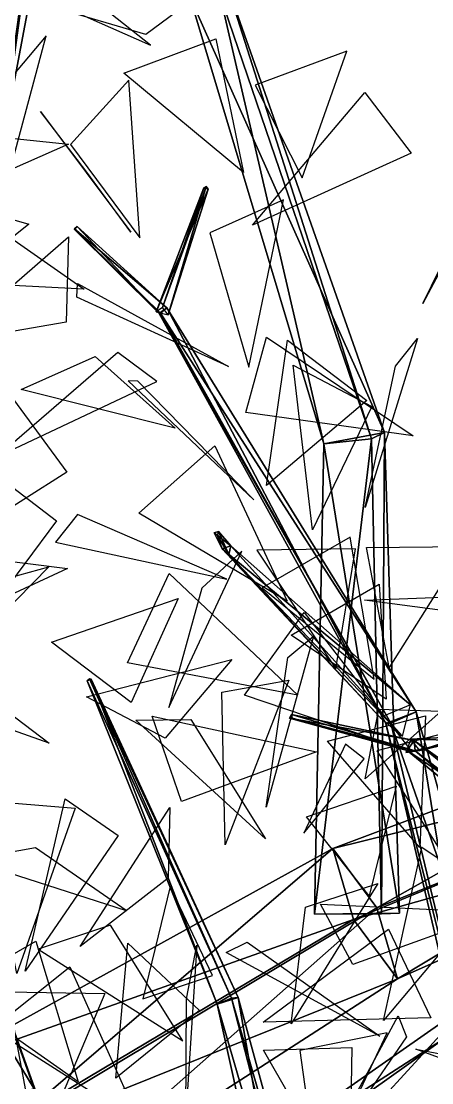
# Model space of a CAD drawing. Extents: x -154 to 171, y -158 to 169.
# Drawn here: x 27.77 to 39.86, y 64.12 to 95.38 of the extents above; entities that cross this region are included whole.
import ezdxf

# ---------------------------------------------------------------- set-up
doc = ezdxf.new("R2010")
doc.units = 0
doc.layers.add('Branches', color=15, linetype='CONTINUOUS')
doc.layers.add('Leaves', color=3, linetype='CONTINUOUS')

msp = doc.modelspace()

# ---------------------------------------------------------------- linework, layer by layer
at = {"layer": 'Branches', "color": 15}
for points in [[(29.304148, 102.870659, 226.349884), (24.482059, 91.10276, 233.293106), (26.970514, 90.511894, 233.481277)], [(29.304148, 102.870659, 226.349884), (26.933508, 102.637146, 225.847458), (24.482059, 91.10276, 233.293106)], [(28.569193, 101.733864, 224.326416), (29.304148, 102.870659, 226.349884), (26.970514, 90.511894, 233.481277)], [(26.933508, 102.637146, 225.847458), (28.569193, 101.733864, 224.326416), (24.424055, 90.242928, 230.87767)], [(27.323971, 101.621758, 268.344025), (28.194357, 102.476929, 266.86795), (20.227451, 89.675957, 251.974274)], [(28.194357, 102.476929, 266.86795), (22.592789, 89.883614, 251.3461), (20.227451, 89.675957, 251.974274)], [(28.194357, 102.476929, 266.86795), (23.15958, 87.911354, 252.695709), (22.592789, 89.883614, 251.3461)], [(28.194357, 102.476929, 266.86795), (29.15954, 101.174774, 267.925049), (23.15958, 87.911354, 252.695709)], [(29.15954, 101.174774, 267.925049), (27.323971, 101.621758, 268.344025), (20.794243, 87.703697, 253.323883)], [(28.569193, 101.733864, 224.326416), (26.91251, 89.652061, 231.065842), (24.424055, 90.242928, 230.87767)], [(28.569193, 101.733864, 224.326416), (26.970514, 90.511894, 233.481277), (26.91251, 89.652061, 231.065842)], [(29.15954, 101.174774, 267.925049), (20.794243, 87.703697, 253.323883), (23.15958, 87.911354, 252.695709)], [(32.734238, 96.108681, 226.641571), (33.780613, 96.575668, 226.315536), (38.461132, 83.273514, 224.204025)], [(33.780613, 96.575668, 226.315536), (33.61591, 96.166481, 227.422211), (38.078899, 83.086067, 226.064499)], [(33.780613, 96.575668, 226.315536), (38.078899, 83.086067, 226.064499), (38.461132, 83.273514, 224.204025)], [(33.61591, 96.166481, 227.422211), (32.734238, 96.108681, 226.641571), (36.680546, 82.937622, 224.803436)], [(32.734238, 96.108681, 226.641571), (38.461132, 83.273514, 224.204025), (36.680546, 82.937622, 224.803436)], [(33.61591, 96.166481, 227.422211), (36.680546, 82.937622, 224.803436), (38.078899, 83.086067, 226.064499)], [(33.147804, 90.469162, 304.287109), (31.923578, 86.946632, 301.685699), (31.740355, 86.822876, 301.973938)], [(33.272266, 90.436035, 304.270142), (33.147804, 90.469162, 304.287109), (31.740355, 86.822876, 301.973938)], [(33.272266, 90.436035, 304.270142), (31.740355, 86.822876, 301.973938), (32.088406, 86.730255, 301.926483)], [(33.147804, 90.469162, 304.287109), (33.213326, 90.513412, 304.184052), (31.923578, 86.946632, 301.685699)], [(33.213326, 90.513412, 304.184052), (32.088406, 86.730255, 301.926483), (31.923578, 86.946632, 301.685699)], [(33.213326, 90.513412, 304.184052), (33.272266, 90.436035, 304.270142), (32.088406, 86.730255, 301.926483)], [(33.147804, 90.469162, 304.287109), (33.272266, 90.436035, 304.270142), (33.213326, 90.513412, 304.184052)], [(29.411488, 89.336052, 302.009338), (29.330118, 89.248238, 302.059784), (31.827845, 86.7715, 302.003326)], [(29.411488, 89.336052, 302.009338), (29.337658, 89.263374, 301.930969), (29.330118, 89.248238, 302.059784)], [(29.330118, 89.248238, 302.059784), (29.337658, 89.263374, 301.930969), (31.867125, 86.78373, 301.698273)], [(29.330118, 89.248238, 302.059784), (31.867125, 86.78373, 301.698273), (31.827845, 86.7715, 302.003326)], [(29.337658, 89.263374, 301.930969), (29.411488, 89.336052, 302.009338), (32.057369, 86.944527, 301.884521)], [(29.337658, 89.263374, 301.930969), (32.057369, 86.944527, 301.884521), (31.867125, 86.78373, 301.698273)], [(29.411488, 89.336052, 302.009338), (31.827845, 86.7715, 302.003326), (32.057369, 86.944527, 301.884521)], [(32.057369, 86.944527, 301.884521), (31.827845, 86.7715, 302.003326), (38.506458, 74.697021, 304.194031)], [(31.867125, 86.78373, 301.698273), (32.057369, 86.944527, 301.884521), (39.397705, 75.040558, 303.813263)], [(32.057369, 86.944527, 301.884521), (38.506458, 74.697021, 304.194031), (39.397705, 75.040558, 303.813263)], [(31.827845, 86.7715, 302.003326), (31.867125, 86.78373, 301.698273), (38.652115, 74.710197, 303.186951)], [(31.827845, 86.7715, 302.003326), (38.652115, 74.710197, 303.186951), (38.506458, 74.697021, 304.194031)], [(31.867125, 86.78373, 301.698273), (39.397705, 75.040558, 303.813263), (38.652115, 74.710197, 303.186951)], [(36.680546, 82.937622, 224.803436), (38.461132, 83.273514, 224.204025), (38.907085, 69.114563, 223.846741)], [(38.461132, 83.273514, 224.204025), (38.078899, 83.086067, 226.064499), (38.373196, 69.101021, 226.426834)], [(38.461132, 83.273514, 224.204025), (38.373196, 69.101021, 226.426834), (38.907085, 69.114563, 223.846741)], [(38.078899, 83.086067, 226.064499), (36.40583, 69.084389, 224.674332), (38.373196, 69.101021, 226.426834)], [(38.078899, 83.086067, 226.064499), (36.680546, 82.937622, 224.803436), (36.40583, 69.084389, 224.674332)], [(36.680546, 82.937622, 224.803436), (38.907085, 69.114563, 223.846741), (36.40583, 69.084389, 224.674332)], [(33.452393, 80.316902, 318.54837), (33.575306, 80.358444, 318.55481), (33.939442, 79.931633, 315.800598)], [(33.452393, 80.316902, 318.54837), (33.548096, 80.23288, 318.574005), (33.575306, 80.358444, 318.55481)], [(33.575306, 80.358444, 318.55481), (33.548096, 80.23288, 318.574005), (33.879322, 79.67437, 315.859436)], [(33.575306, 80.358444, 318.55481), (33.879322, 79.67437, 315.859436), (33.939442, 79.931633, 315.800598)], [(33.452393, 80.316902, 318.54837), (33.939442, 79.931633, 315.800598), (33.684628, 79.840012, 315.762177)], [(33.548096, 80.23288, 318.574005), (33.452393, 80.316902, 318.54837), (33.684628, 79.840012, 315.762177)], [(33.548096, 80.23288, 318.574005), (33.684628, 79.840012, 315.762177), (33.879322, 79.67437, 315.859436)], [(33.684628, 79.840012, 315.762177), (33.939442, 79.931633, 315.800598), (39.231899, 75.245773, 303.711273)], [(33.684628, 79.840012, 315.762177), (39.231899, 75.245773, 303.711273), (38.334862, 74.878471, 303.490601)], [(33.879322, 79.67437, 315.859436), (33.684628, 79.840012, 315.762177), (38.334862, 74.878471, 303.490601)], [(33.939442, 79.931633, 315.800598), (33.879322, 79.67437, 315.859436), (38.989517, 74.32354, 303.992371)], [(33.939442, 79.931633, 315.800598), (38.989517, 74.32354, 303.992371), (39.231899, 75.245773, 303.711273)], [(33.879322, 79.67437, 315.859436), (38.334862, 74.878471, 303.490601), (38.989517, 74.32354, 303.992371)], [(19.590376, 78.03315, 233.656815), (22.823347, 78.842094, 233.473648), (28.151344, 63.939602, 218.612289)], [(22.823347, 78.842094, 233.473648), (28.961073, 61.721603, 222.108948), (28.151344, 63.939602, 218.612289)], [(22.823347, 78.842094, 233.473648), (23.602182, 76.404915, 235.616928), (28.961073, 61.721603, 222.108948)], [(19.590376, 78.03315, 233.656815), (28.151344, 63.939602, 218.612289), (24.068079, 62.899246, 218.827637)], [(23.602182, 76.404915, 235.616928), (24.877808, 60.681248, 222.324295), (28.961073, 61.721603, 222.108948)], [(29.703005, 75.959625, 221.922745), (29.777834, 76.013199, 221.83107), (33.954323, 66.612442, 219.377258)], [(29.821152, 76.004219, 221.953217), (29.777834, 76.013199, 221.83107), (29.703005, 75.959625, 221.922745)], [(29.821152, 76.004219, 221.953217), (29.703005, 75.959625, 221.922745), (33.535484, 66.438248, 219.858063)], [(29.703005, 75.959625, 221.922745), (33.954323, 66.612442, 219.377258), (33.535484, 66.438248, 219.858063)], [(29.777834, 76.013199, 221.83107), (34.153446, 66.637833, 220.014313), (33.954323, 66.612442, 219.377258)], [(29.777834, 76.013199, 221.83107), (29.821152, 76.004219, 221.953217), (34.153446, 66.637833, 220.014313)], [(29.821152, 76.004219, 221.953217), (33.535484, 66.438248, 219.858063), (34.153446, 66.637833, 220.014313)], [(50.995842, 74.490891, 227.15712), (50.024944, 75.932693, 225.408218), (36.942001, 71.017349, 224.982864)], [(50.024944, 75.932693, 225.408218), (38.243149, 69.273178, 222.846603), (36.942001, 71.017349, 224.982864)], [(50.024944, 75.932693, 225.408218), (50.691147, 74.322906, 223.663254), (38.243149, 69.273178, 222.846603)], [(39.397705, 75.040558, 303.813263), (38.506458, 74.697021, 304.194031), (41.680233, 61.067623, 303.822449)], [(38.652115, 74.710197, 303.186951), (39.397705, 75.040558, 303.813263), (43.245258, 61.496761, 303.163544)], [(39.397705, 75.040558, 303.813263), (41.680233, 61.067623, 303.822449), (43.245258, 61.496761, 303.163544)], [(35.663708, 74.856659, 325.815704), (35.721092, 74.965927, 325.856232), (39.339088, 74.196098, 323.175262)], [(35.721092, 74.965927, 325.856232), (35.663708, 74.856659, 325.815704), (35.740734, 74.854622, 325.920288)], [(35.740734, 74.854622, 325.920288), (35.663708, 74.856659, 325.815704), (39.135292, 73.906761, 323.100037)], [(35.663708, 74.856659, 325.815704), (39.339088, 74.196098, 323.175262), (39.135292, 73.906761, 323.100037)], [(35.721092, 74.965927, 325.856232), (39.367126, 73.894165, 323.37262), (39.339088, 74.196098, 323.175262)], [(35.721092, 74.965927, 325.856232), (35.740734, 74.854622, 325.920288), (39.367126, 73.894165, 323.37262)], [(35.740734, 74.854622, 325.920288), (39.135292, 73.906761, 323.100037), (39.367126, 73.894165, 323.37262)], [(38.506458, 74.697021, 304.194031), (38.652115, 74.710197, 303.186951), (41.891422, 61.211159, 302.089691)], [(38.652115, 74.710197, 303.186951), (43.245258, 61.496761, 303.163544), (41.891422, 61.211159, 302.089691)], [(50.995842, 74.490891, 227.15712), (36.942001, 71.017349, 224.982864), (37.547592, 68.926804, 227.118668)], [(51.662045, 72.881104, 225.412155), (50.995842, 74.490891, 227.15712), (37.547592, 68.926804, 227.118668)], [(38.506458, 74.697021, 304.194031), (41.891422, 61.211159, 302.089691), (41.680233, 61.067623, 303.822449)], [(50.691147, 74.322906, 223.663254), (38.84874, 67.182632, 224.982407), (38.243149, 69.273178, 222.846603)], [(50.691147, 74.322906, 223.663254), (51.662045, 72.881104, 225.412155), (38.84874, 67.182632, 224.982407)], [(40.720333, 74.200821, 328.830292), (39.240974, 74.242935, 323.215698), (39.096355, 73.844063, 323.272064)], [(40.844109, 74.22084, 328.796326), (39.096355, 73.844063, 323.272064), (39.504177, 73.910019, 323.160156)], [(40.844109, 74.22084, 328.796326), (40.720333, 74.200821, 328.830292), (39.096355, 73.844063, 323.272064)], [(39.135292, 73.906761, 323.100037), (39.339088, 74.196098, 323.175262), (48.070404, 67.956894, 314.126343)], [(40.720333, 74.200821, 328.830292), (40.764225, 74.321884, 328.813171), (39.240974, 74.242935, 323.215698)], [(40.764225, 74.321884, 328.813171), (39.504177, 73.910019, 323.160156), (39.240974, 74.242935, 323.215698)], [(39.339088, 74.196098, 323.175262), (48.09243, 67.096893, 314.783813), (48.070404, 67.956894, 314.126343)], [(39.339088, 74.196098, 323.175262), (39.367126, 73.894165, 323.37262), (48.09243, 67.096893, 314.783813)], [(40.764225, 74.321884, 328.813171), (40.844109, 74.22084, 328.796326), (39.504177, 73.910019, 323.160156)], [(39.367126, 73.894165, 323.37262), (39.135292, 73.906761, 323.100037), (47.339348, 67.166885, 314.009033)], [(39.135292, 73.906761, 323.100037), (48.070404, 67.956894, 314.126343), (47.339348, 67.166885, 314.009033)], [(39.367126, 73.894165, 323.37262), (47.339348, 67.166885, 314.009033), (48.09243, 67.096893, 314.783813)], [(51.662045, 72.881104, 225.412155), (37.547592, 68.926804, 227.118668), (38.84874, 67.182632, 224.982407)], [(37.547592, 68.926804, 227.118668), (36.942001, 71.017349, 224.982864), (25.203356, 64.539536, 220.421326)], [(36.942001, 71.017349, 224.982864), (27.256136, 62.695057, 218.020309), (25.203356, 64.539536, 220.421326)], [(36.942001, 71.017349, 224.982864), (38.243149, 69.273178, 222.846603), (27.256136, 62.695057, 218.020309)], [(38.243149, 69.273178, 222.846603), (27.825796, 60.08131, 220.515259), (27.256136, 62.695057, 218.020309)], [(38.243149, 69.273178, 222.846603), (38.84874, 67.182632, 224.982407), (27.825796, 60.08131, 220.515259)], [(37.547592, 68.926804, 227.118668), (25.203356, 64.539536, 220.421326), (25.773016, 61.925793, 222.916275)], [(38.84874, 67.182632, 224.982407), (37.547592, 68.926804, 227.118668), (25.773016, 61.925793, 222.916275)], [(38.84874, 67.182632, 224.982407), (25.773016, 61.925793, 222.916275), (27.825796, 60.08131, 220.515259)], [(34.153446, 66.637833, 220.014313), (33.535484, 66.438248, 219.858063), (36.506977, 52.981255, 221.109329)], [(33.535484, 66.438248, 219.858063), (33.954323, 66.612442, 219.377258), (37.448914, 52.987, 220.113388)], [(33.954323, 66.612442, 219.377258), (34.153446, 66.637833, 220.014313), (37.847275, 53.110344, 221.43428)], [(33.954323, 66.612442, 219.377258), (37.847275, 53.110344, 221.43428), (37.448914, 52.987, 220.113388)], [(34.153446, 66.637833, 220.014313), (36.506977, 52.981255, 221.109329), (37.847275, 53.110344, 221.43428)], [(40.273064, 65.454872, 157.753723), (40.963913, 66.467102, 155.79248), (30.606001, 59.235527, 149.612823)], [(40.963913, 66.467102, 155.79248), (32.187851, 56.88924, 148.914383), (30.606001, 59.235527, 149.612823)], [(40.963913, 66.467102, 155.79248), (42.675629, 64.928886, 155.563873), (32.187851, 56.88924, 148.914383)], [(33.535484, 66.438248, 219.858063), (37.448914, 52.987, 220.113388), (36.506977, 52.981255, 221.109329)], [(40.273064, 65.454872, 157.753723), (30.606001, 59.235527, 149.612823), (29.747156, 57.968197, 152.093033)], [(41.984779, 63.916656, 157.525116), (40.273064, 65.454872, 157.753723), (29.747156, 57.968197, 152.093033)], [(42.675629, 64.928886, 155.563873), (31.329004, 55.62191, 151.394592), (32.187851, 56.88924, 148.914383)], [(42.675629, 64.928886, 155.563873), (41.984779, 63.916656, 157.525116), (31.329004, 55.62191, 151.394592)]]:
    msp.add_3dface(points, dxfattribs=at)
at = {"layer": 'Leaves', "color": 3}
for points in [[(31.57373, 94.671539, 228.244919), (28.676756, 96.972893, 231.92749), (26.939669, 96.724525, 229.494217)], [(28.696465, 95.789124, 263.942963), (33.278042, 96.35791, 266.379272), (31.436869, 94.991142, 268.31369)], [(27.447334, 91.02977, 234.957047), (28.496023, 94.945724, 238.245743), (26.824373, 92.970009, 239.763016)], [(34.311302, 90.926796, 223.337082), (30.789675, 93.852104, 220.828949), (33.492241, 94.857559, 220.001175)], [(36.040817, 90.767464, 228.790176), (37.358662, 94.50135, 232.191849), (34.656097, 93.495895, 233.019623)], [(31.260666, 88.998817, 303.746002), (30.935966, 93.642349, 306.108673), (29.212406, 91.754089, 307.678314)], [(34.573296, 89.375168, 302.328278), (37.885471, 93.278122, 301.305298), (39.246635, 91.491211, 303.293823)], [(30.994057, 89.16539, 304.589813), (29.69693, 90.931503, 309.327789), (28.335766, 92.718414, 307.339264)], [(26.612688, 90.641808, 227.776367), (26.229996, 92.059235, 222.766937), (29.156187, 91.761314, 223.357407)], [(39.594265, 87.064896, 225.580261), (41.863029, 91.685982, 224.715286), (41.840378, 91.279663, 227.687561)], [(25.259796, 87.218697, 228.814255), (25.134731, 90.222351, 224.546661), (27.994041, 89.405052, 224.942093)], [(34.46587, 85.197807, 304.032806), (35.492821, 90.124809, 305.418457), (33.316841, 89.152588, 307.240509)], [(29.623932, 87.492966, 300.137238), (24.845465, 87.736351, 298.049896), (26.569025, 89.624611, 296.480255)], [(25.569256, 85.914101, 248.094177), (29.154226, 89.027946, 250.262558), (29.085958, 86.518044, 251.904419)], [(33.874477, 85.211838, 225.283356), (29.401924, 87.249947, 227.04187), (29.424574, 87.656265, 224.069595)], [(39.310299, 83.16729, 299.263), (34.380703, 83.858826, 300.8349), (34.990952, 86.077377, 298.909912)], [(34.992008, 81.70871, 316.942169), (35.602474, 85.990746, 319.864777), (37.946857, 84.210602, 320.443542)], [(37.891521, 81.057228, 302.152832), (38.791424, 85.227402, 299.144531), (39.439064, 86.038956, 301.959137)], [(27.046789, 82.55088, 235.287582), (31.754368, 84.775085, 234.911285), (30.607706, 85.625237, 237.549927)], [(32.297436, 83.393944, 300.480682), (27.767956, 84.536613, 298.150848), (29.943933, 85.508835, 296.328796)], [(36.344631, 80.407028, 312.329254), (35.770809, 85.252907, 314.183502), (38.088882, 84.037727, 315.64975)], [(34.615284, 81.290741, 225.310852), (31.19471, 84.78318, 227.14183), (30.917173, 84.788925, 224.154694)], [(25.298349, 79.689651, 234.243179), (27.534662, 84.241966, 235.47821), (29.110886, 82.101753, 236.869263)], [(35.595242, 78.300232, 307.093475), (31.227709, 80.889748, 308.305542), (33.46854, 82.881569, 308.412018)], [(26.000759, 76.900688, 230.590012), (27.037964, 82.010117, 230.850708), (28.800177, 80.668427, 232.874191)], [(33.825096, 78.950722, 303.695923), (29.422667, 80.850212, 305.76001), (28.775028, 80.038658, 302.945404)], [(38.155869, 76.004112, 306.133728), (37.456551, 80.191856, 309.170807), (34.858871, 78.6912, 309.160187)], [(32.117363, 75.17585, 222.646011), (34.264824, 79.777122, 223.857056), (33.083813, 78.683952, 226.388885)], [(37.032635, 76.308624, 228.216675), (37.613941, 79.839607, 232.017227), (34.699368, 79.809395, 231.307053)], [(38.597889, 76.344955, 221.79129), (37.938206, 79.884575, 218.011612), (40.852779, 79.914787, 218.721786)], [(24.748199, 77.237991, 231.488602), (27.014051, 79.526184, 227.380066), (29.12673, 79.262451, 229.493607)], [(24.871696, 78.291679, 241.134232), (28.573849, 79.314636, 244.669434), (26.673567, 77.376625, 245.947342)], [(35.916164, 75.53756, 323.357483), (30.891367, 76.491737, 322.312988), (32.123413, 79.114365, 323.090088)], [(38.514069, 75.420036, 301.050293), (35.710861, 77.301964, 297.069031), (38.30854, 78.80262, 297.079651)], [(42.225357, 78.501198, 298.151337), (40.172337, 78.029419, 302.927582), (37.87159, 78.333473, 301.026489)], [(32.388447, 78.376694, 317.239838), (31.00034, 75.320496, 321.237671), (28.655958, 77.100639, 320.658905)], [(39.268494, 73.86219, 320.218628), (34.342571, 75.539513, 319.804047), (36.094349, 77.972069, 319.686005)], [(34.977146, 72.23999, 224.901321), (35.616673, 76.644745, 227.628799), (36.368572, 77.270111, 224.792679)], [(28.591475, 74.117393, 220.544296), (23.676449, 75.859901, 220.781342), (24.857462, 76.953072, 218.249512)], [(33.968197, 76.589355, 312.922333), (32.007736, 74.268562, 317.167389), (29.689663, 75.483742, 315.701141)], [(33.769695, 71.12664, 219.127563), (33.671902, 75.627884, 216.485748), (35.646751, 75.980255, 218.7164)], [(38.301609, 75.125137, 309.53244), (40.134857, 75.060707, 314.419678), (37.894024, 73.068886, 314.313202)], [(34.963089, 71.3004, 223.122971), (31.138485, 74.795654, 222.486084), (32.758736, 74.821075, 219.96138)], [(36.461502, 73.865738, 303.492645), (32.482269, 72.408989, 306.541168), (31.623283, 74.921112, 305.144257)], [(39.50444, 71.046082, 300.837677), (36.787239, 74.176811, 297.66507), (39.675529, 74.922119, 297.345245)], [(40.132652, 70.923889, 306.226044), (41.122383, 74.640694, 309.755341), (38.234093, 73.895386, 310.075165)], [(37.863605, 73.656288, 326.619019), (37.319355, 74.094994, 331.792145), (36.087307, 71.472366, 331.015045)], [(38.809875, 72.854507, 327.846588), (38.009533, 69.622643, 331.867126), (36.164696, 71.956108, 332.256378)], [(27.636686, 67.33532, 218.834686), (26.609533, 72.434067, 218.390015), (29.353989, 72.208183, 219.580368)], [(27.886219, 67.410004, 219.029831), (29.059525, 72.482567, 219.407242), (30.622978, 71.406677, 217.083862)], [(29.501842, 68.13607, 226.102295), (32.139305, 72.225578, 227.991669), (32.096249, 70.15168, 230.158951)], [(30.853069, 69.195137, 222.014832), (28.183294, 71.037674, 226.104736), (26.208445, 70.685303, 223.874084)], [(38.432423, 65.95932, 152.556152), (39.559139, 71.056114, 152.499542), (41.584179, 69.706062, 150.745529)], [(31.345448, 66.595558, 227.040039), (33.399765, 67.284569, 231.789246), (32.1534, 69.897324, 231.001785)], [(35.719219, 65.85556, 218.03566), (36.138737, 69.289032, 214.126022), (38.26786, 69.989029, 216.120224)], [(41.781063, 69.140503, 318.267609), (37.52663, 67.605797, 320.874237), (36.580662, 69.383659, 318.650635)], [(32.521648, 65.35672, 221.624649), (30.391621, 68.760284, 224.960632), (28.262499, 68.060287, 222.966431)], [(34.89246, 65.905388, 219.135956), (38.586311, 68.645622, 216.66684), (39.832676, 66.032867, 217.4543)], [(29.438084, 64.147026, 269.943481), (25.634768, 66.822212, 272.315857), (28.192171, 68.292938, 272.860535)], [(30.554749, 64.256393, 275.443207), (30.901075, 68.229652, 278.811188), (33.018147, 66.25206, 279.590363)], [(32.609337, 63.161072, 154.29454), (32.628242, 66.595268, 158.225937), (32.94006, 68.178452, 155.696854)], [(38.327339, 65.491859, 302.643005), (33.805939, 67.957787, 303.495178), (34.417877, 68.264305, 300.57428)], [(31.259615, 62.943508, 264.694672), (26.896877, 65.71508, 265.426056), (29.192631, 67.53389, 266.075256)], [(28.242004, 62.040035, 214.924133), (27.365147, 66.799866, 212.968353), (30.228235, 66.749451, 213.862885)], [(36.420315, 61.545261, 280.982483), (38.862751, 66.091705, 281.766296), (39.108185, 65.474426, 278.840759)], [(36.498493, 61.251255, 222.46788), (38.539127, 65.591309, 224.529358), (35.969109, 65.07061, 225.98671)], [(37.425865, 60.673077, 256.968719), (34.896919, 65.084679, 258.148651), (37.50489, 65.163643, 259.629272)], [(39.389896, 65.110641, 224.499176), (44.498539, 64.135139, 224.051773), (43.746639, 63.509769, 226.887894)]]:
    msp.add_3dface(points, dxfattribs=at)

doc.saveas('drawing.dxf')
